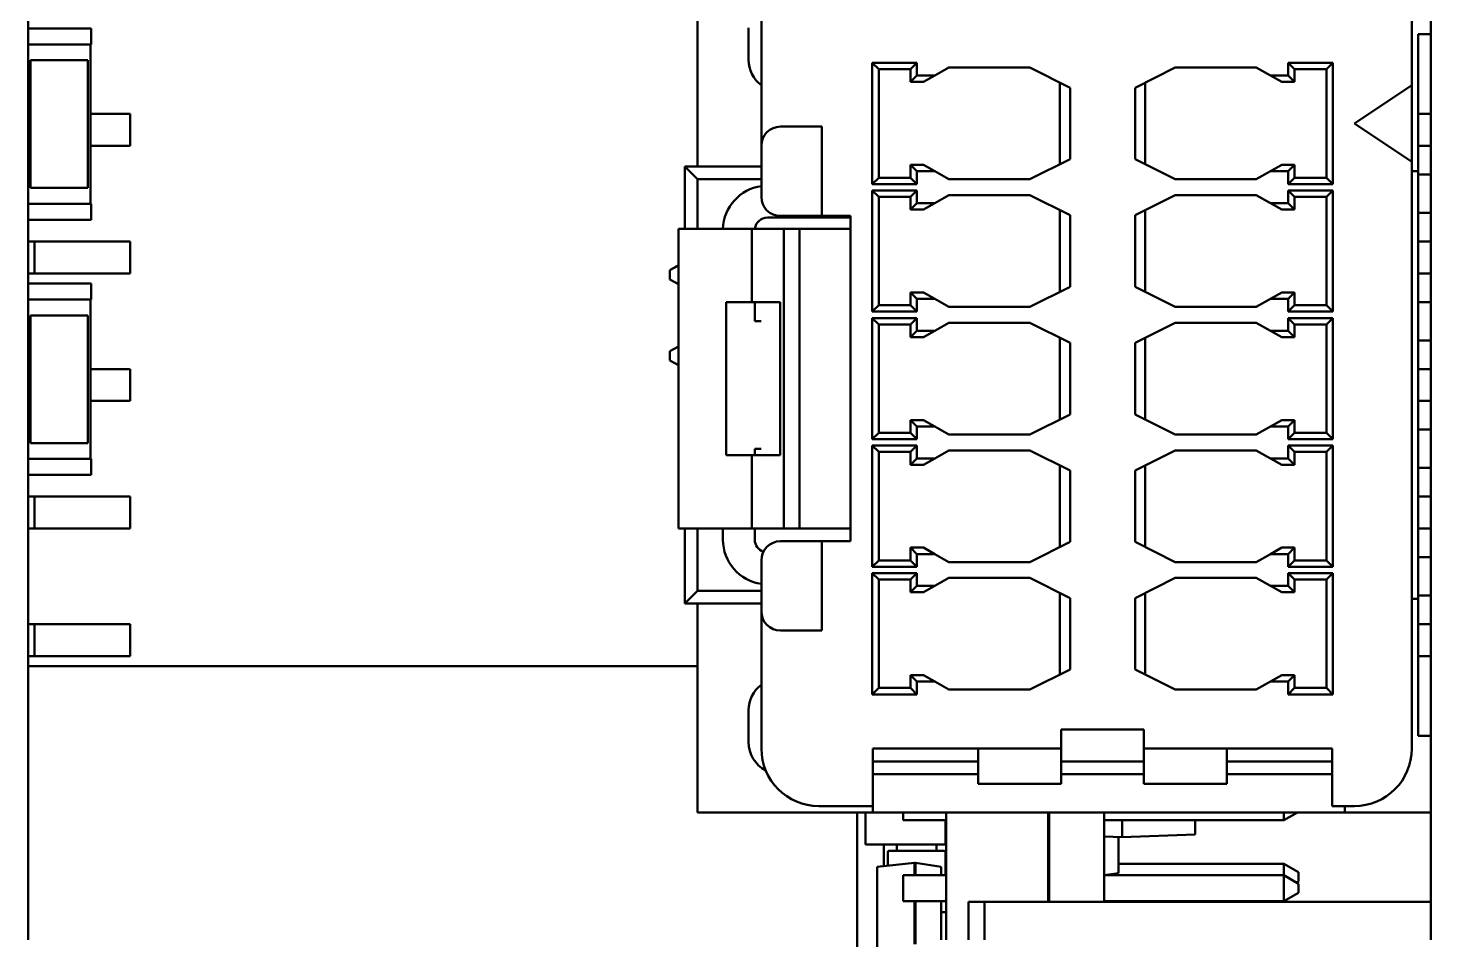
# Model space of a CAD drawing. Header units: millimetres. Extents: x 3100 to 5091, y 868 to 1900.
# Drawn here: x 3525.34 to 3547.34, y 1662.94 to 1677.23 of the extents above; entities that cross this region are included whole.
import ezdxf

# ---------------------------------------------------------------- set-up
doc = ezdxf.new("R2010")
doc.units = ezdxf.units.MM
doc.header["$LTSCALE"] = 1.8
doc.layers.add('외형선(ISO)', color=7, linetype='Continuous', lineweight=50)

msp = doc.modelspace()

# ---------------------------------------------------------------- linework, layer by layer
at = {"layer": '외형선(ISO)'}
for p, q in [((3525.34, 1690.226), (3525.34, 1662.936)), ((3535.84, 1675.061), (3535.84, 1678.336)), ((3547.34, 1677.136), (3547.34, 1678.336)), ((3536.84, 1675.386), (3536.84, 1677.536)), ((3547.04, 1677.536), (3547.04, 1676.336)), ((3526.328, 1677.226), (3525.34, 1677.226)), ((3526.328, 1676.976), (3526.328, 1677.226)), ((3536.64, 1677.236), (3536.64, 1676.736)), ((3547.34, 1677.136), (3547.14, 1677.136)), ((3547.14, 1677.136), (3547.14, 1674.986)), ((3547.34, 1674.936), (3547.34, 1677.136)), ((3525.34, 1676.976), (3526.328, 1676.976)), ((3526.32, 1674.476), (3526.32, 1676.976)), ((3526.28, 1676.726), (3525.38, 1676.726)), ((3525.38, 1676.726), (3525.38, 1675.976)), ((3526.28, 1676.726), (3526.28, 1675.976)), ((3538.58, 1676.686), (3538.58, 1674.786)), ((3539.28, 1676.686), (3538.58, 1676.686)), ((3538.58, 1676.686), (3538.68, 1676.586)), ((3539.28, 1676.686), (3539.18, 1676.586)), ((3539.28, 1676.486), (3539.28, 1676.686)), ((3545.1, 1676.686), (3545.1, 1676.486)), ((3545.8, 1676.686), (3545.1, 1676.686)), ((3545.1, 1676.686), (3545.2, 1676.586)), ((3545.8, 1676.686), (3545.7, 1676.586)), ((3545.8, 1674.786), (3545.8, 1676.686)), ((3538.68, 1676.586), (3538.68, 1674.886)), ((3539.18, 1676.586), (3538.68, 1676.586)), ((3539.18, 1676.386), (3539.18, 1676.586)), ((3539.28, 1676.486), (3539.18, 1676.386)), ((3539.558, 1676.486), (3539.28, 1676.486)), ((3539.558, 1676.486), (3539.38, 1676.386)), ((3539.78, 1676.611), (3539.558, 1676.486)), ((3539.78, 1676.611), (3541.05, 1676.611)), ((3541.05, 1676.611), (3541.68, 1676.296)), ((3542.7, 1676.296), (3543.33, 1676.611)), ((3543.33, 1676.611), (3544.6, 1676.611)), ((3544.822, 1676.486), (3544.6, 1676.611)), ((3545.1, 1676.486), (3544.822, 1676.486)), ((3544.822, 1676.486), (3545, 1676.386)), ((3545.1, 1676.486), (3545.2, 1676.386)), ((3545.7, 1676.586), (3545.2, 1676.586)), ((3545.2, 1676.586), (3545.2, 1676.386)), ((3545.7, 1674.886), (3545.7, 1676.586)), ((3539.38, 1676.386), (3539.18, 1676.386)), ((3541.52, 1676.376), (3541.52, 1675.096)), ((3541.68, 1676.296), (3541.68, 1675.176)), ((3542.7, 1675.176), (3542.7, 1676.296)), ((3542.86, 1675.096), (3542.86, 1676.376)), ((3545.2, 1676.386), (3545, 1676.386)), ((3547.04, 1676.336), (3546.14, 1675.736)), ((3547.04, 1675.136), (3547.04, 1676.336)), ((3525.38, 1675.476), (3525.38, 1675.976)), ((3526.28, 1675.476), (3526.28, 1675.976)), ((3526.32, 1675.886), (3526.94, 1675.886)), ((3526.94, 1675.386), (3526.94, 1675.886)), ((3547.14, 1675.886), (3547.34, 1675.886)), ((3537.44, 1675.686), (3537.14, 1675.686)), ((3537.44, 1675.686), (3537.79, 1675.686)), ((3537.79, 1675.386), (3537.79, 1675.686)), ((3546.14, 1675.736), (3547.04, 1675.136)), ((3525.38, 1675.476), (3525.38, 1674.726)), ((3526.28, 1675.476), (3526.28, 1674.726)), ((3526.32, 1675.386), (3526.94, 1675.386)), ((3536.84, 1674.586), (3536.84, 1675.386)), ((3537.79, 1674.586), (3537.79, 1675.386)), ((3547.14, 1675.386), (3547.34, 1675.386)), ((3539.18, 1675.086), (3539.38, 1675.086)), ((3539.18, 1674.886), (3539.18, 1675.086)), ((3539.28, 1674.986), (3539.18, 1675.086)), ((3539.558, 1674.986), (3539.38, 1675.086)), ((3541.68, 1675.176), (3541.05, 1674.861)), ((3543.33, 1674.861), (3542.7, 1675.176)), ((3544.822, 1674.986), (3545, 1675.086)), ((3545, 1675.086), (3545.2, 1675.086)), ((3545.1, 1674.986), (3545.2, 1675.086)), ((3545.2, 1675.086), (3545.2, 1674.886)), ((3547.04, 1675.136), (3547.04, 1665.936)), ((3535.84, 1674.861), (3535.64, 1675.061)), ((3535.64, 1674.086), (3535.64, 1675.061)), ((3535.64, 1675.061), (3536.84, 1675.061)), ((3535.84, 1674.861), (3536.84, 1674.861)), ((3535.84, 1674.086), (3535.84, 1674.861)), ((3538.58, 1674.786), (3538.68, 1674.886)), ((3538.68, 1674.886), (3539.18, 1674.886)), ((3539.28, 1674.786), (3539.18, 1674.886)), ((3539.28, 1674.986), (3539.558, 1674.986)), ((3539.28, 1674.786), (3539.28, 1674.986)), ((3539.558, 1674.986), (3539.78, 1674.861)), ((3541.05, 1674.861), (3539.78, 1674.861)), ((3544.6, 1674.861), (3543.33, 1674.861)), ((3544.6, 1674.861), (3544.822, 1674.986)), ((3544.822, 1674.986), (3545.1, 1674.986)), ((3545.1, 1674.986), (3545.1, 1674.786)), ((3545.1, 1674.786), (3545.2, 1674.886)), ((3545.2, 1674.886), (3545.7, 1674.886)), ((3545.8, 1674.786), (3545.7, 1674.886)), ((3547.04, 1674.986), (3547.14, 1674.986)), ((3547.14, 1668.286), (3547.14, 1674.986)), ((3547.14, 1674.936), (3547.34, 1674.936)), ((3547.34, 1674.336), (3547.34, 1674.936)), ((3526.28, 1674.726), (3525.38, 1674.726)), ((3538.58, 1674.786), (3539.28, 1674.786)), ((3538.58, 1674.686), (3538.58, 1672.786)), ((3539.28, 1674.686), (3538.58, 1674.686)), ((3538.58, 1674.686), (3538.68, 1674.586)), ((3539.28, 1674.686), (3539.18, 1674.586)), ((3539.28, 1674.486), (3539.28, 1674.686)), ((3545.1, 1674.786), (3545.8, 1674.786)), ((3545.1, 1674.686), (3545.1, 1674.486)), ((3545.8, 1674.686), (3545.1, 1674.686)), ((3545.1, 1674.686), (3545.2, 1674.586)), ((3545.8, 1674.686), (3545.7, 1674.586)), ((3545.8, 1672.786), (3545.8, 1674.686)), ((3526.328, 1674.476), (3525.34, 1674.476)), ((3526.328, 1674.226), (3526.328, 1674.476)), ((3537.79, 1674.286), (3537.79, 1674.586)), ((3538.68, 1674.586), (3538.68, 1672.886)), ((3539.18, 1674.586), (3538.68, 1674.586)), ((3539.18, 1674.386), (3539.18, 1674.586)), ((3539.28, 1674.486), (3539.18, 1674.386)), ((3539.558, 1674.486), (3539.28, 1674.486)), ((3539.558, 1674.486), (3539.38, 1674.386)), ((3539.78, 1674.611), (3539.558, 1674.486)), ((3539.78, 1674.611), (3541.05, 1674.611)), ((3541.05, 1674.611), (3541.68, 1674.296)), ((3542.7, 1674.296), (3543.33, 1674.611)), ((3543.33, 1674.611), (3544.6, 1674.611)), ((3544.822, 1674.486), (3544.6, 1674.611)), ((3545.1, 1674.486), (3544.822, 1674.486)), ((3544.822, 1674.486), (3545, 1674.386)), ((3545.1, 1674.486), (3545.2, 1674.386)), ((3545.7, 1674.586), (3545.2, 1674.586)), ((3545.2, 1674.586), (3545.2, 1674.386)), ((3545.7, 1672.886), (3545.7, 1674.586)), ((3525.34, 1674.226), (3526.328, 1674.226)), ((3536.937, 1674.261), (3537.79, 1674.261)), ((3537.14, 1674.286), (3537.44, 1674.286)), ((3537.79, 1674.286), (3537.44, 1674.286)), ((3537.79, 1674.286), (3537.79, 1674.261)), ((3537.79, 1674.286), (3538.24, 1674.286)), ((3537.79, 1674.261), (3537.84, 1674.261)), ((3537.84, 1674.286), (3537.84, 1674.261)), ((3537.94, 1674.261), (3537.84, 1674.261)), ((3537.94, 1674.286), (3537.94, 1674.261)), ((3537.94, 1674.261), (3538.24, 1674.261)), ((3538.24, 1669.186), (3538.24, 1674.286)), ((3539.38, 1674.386), (3539.18, 1674.386)), ((3541.52, 1674.376), (3541.52, 1673.096)), ((3541.68, 1674.296), (3541.68, 1673.176)), ((3542.7, 1673.176), (3542.7, 1674.296)), ((3542.86, 1673.096), (3542.86, 1674.376)), ((3545.2, 1674.386), (3545, 1674.386)), ((3547.14, 1674.336), (3547.34, 1674.336)), ((3547.34, 1672.936), (3547.34, 1674.336)), ((3536.69, 1674.086), (3535.54, 1674.086)), ((3535.54, 1674.086), (3535.54, 1669.386)), ((3537.19, 1674.086), (3536.69, 1674.086)), ((3536.69, 1674.086), (3536.69, 1672.936)), ((3537.19, 1669.386), (3537.19, 1674.086)), ((3537.44, 1674.086), (3537.19, 1674.086)), ((3537.587, 1674.086), (3537.44, 1674.086)), ((3537.44, 1674.086), (3537.44, 1669.386)), ((3538.086, 1674.086), (3537.587, 1674.086)), ((3538.24, 1674.086), (3538.086, 1674.086)), ((3525.34, 1673.886), (3525.44, 1673.886)), ((3525.44, 1673.886), (3526.94, 1673.886)), ((3525.44, 1673.386), (3525.44, 1673.886)), ((3526.94, 1673.386), (3526.94, 1673.886)), ((3547.14, 1673.886), (3547.34, 1673.886)), ((3525.34, 1673.386), (3525.44, 1673.386)), ((3525.44, 1673.386), (3526.94, 1673.386)), ((3535.407, 1673.435), (3535.54, 1673.512)), ((3535.54, 1673.512), (3535.407, 1673.435)), ((3535.407, 1673.435), (3535.54, 1673.512)), ((3535.54, 1673.512), (3535.407, 1673.435)), ((3535.407, 1673.435), (3535.54, 1673.512)), ((3535.54, 1673.512), (3535.407, 1673.435)), ((3535.407, 1673.435), (3535.54, 1673.511)), ((3535.54, 1673.511), (3535.407, 1673.435)), ((3535.407, 1673.434), (3535.54, 1673.511)), ((3535.54, 1673.511), (3535.407, 1673.434)), ((3535.407, 1673.434), (3535.407, 1673.435)), ((3535.407, 1673.435), (3535.407, 1673.435)), ((3535.407, 1673.435), (3535.407, 1673.435)), ((3535.407, 1673.435), (3535.407, 1673.435)), ((3535.407, 1673.435), (3535.407, 1673.435)), ((3535.407, 1673.435), (3535.407, 1673.435)), ((3535.407, 1673.435), (3535.407, 1673.435)), ((3535.407, 1673.435), (3535.407, 1673.435)), ((3535.407, 1673.292), (3535.407, 1673.434)), ((3535.407, 1673.434), (3535.407, 1673.434)), ((3547.14, 1673.386), (3547.34, 1673.386)), ((3526.328, 1673.226), (3525.34, 1673.226)), ((3526.328, 1672.976), (3526.328, 1673.226)), ((3535.54, 1673.215), (3535.407, 1673.292)), ((3541.68, 1673.176), (3541.05, 1672.861)), ((3543.33, 1672.861), (3542.7, 1673.176)), ((3525.34, 1672.976), (3526.328, 1672.976)), ((3526.32, 1670.476), (3526.32, 1672.976)), ((3536.69, 1672.936), (3536.29, 1672.936)), ((3536.29, 1672.936), (3536.29, 1670.536)), ((3537.136, 1672.936), (3536.69, 1672.936)), ((3536.737, 1672.936), (3536.737, 1672.636)), ((3537.136, 1670.536), (3537.136, 1672.936)), ((3538.58, 1672.786), (3538.68, 1672.886)), ((3538.68, 1672.886), (3539.18, 1672.886)), ((3539.18, 1673.086), (3539.38, 1673.086)), ((3539.18, 1672.886), (3539.18, 1673.086)), ((3539.28, 1672.986), (3539.18, 1673.086)), ((3539.28, 1672.786), (3539.18, 1672.886)), ((3539.28, 1672.986), (3539.558, 1672.986)), ((3539.28, 1672.786), (3539.28, 1672.986)), ((3539.558, 1672.986), (3539.38, 1673.086)), ((3539.558, 1672.986), (3539.78, 1672.861)), ((3544.6, 1672.861), (3544.822, 1672.986)), ((3544.822, 1672.986), (3545, 1673.086)), ((3544.822, 1672.986), (3545.1, 1672.986)), ((3545, 1673.086), (3545.2, 1673.086)), ((3545.1, 1672.986), (3545.2, 1673.086)), ((3545.1, 1672.986), (3545.1, 1672.786)), ((3545.1, 1672.786), (3545.2, 1672.886)), ((3545.2, 1673.086), (3545.2, 1672.886)), ((3545.2, 1672.886), (3545.7, 1672.886)), ((3545.8, 1672.786), (3545.7, 1672.886)), ((3547.14, 1672.936), (3547.34, 1672.936)), ((3547.34, 1672.336), (3547.34, 1672.936)), ((3526.28, 1672.726), (3525.38, 1672.726)), ((3525.38, 1672.726), (3525.38, 1671.976)), ((3526.28, 1672.726), (3526.28, 1671.976)), ((3538.58, 1672.786), (3539.28, 1672.786)), ((3538.58, 1672.686), (3538.58, 1670.786)), ((3539.28, 1672.686), (3538.58, 1672.686)), ((3538.58, 1672.686), (3538.68, 1672.586)), ((3539.28, 1672.686), (3539.18, 1672.586)), ((3539.28, 1672.486), (3539.28, 1672.686)), ((3541.05, 1672.861), (3539.78, 1672.861)), ((3544.6, 1672.861), (3543.33, 1672.861)), ((3545.1, 1672.786), (3545.8, 1672.786)), ((3545.1, 1672.686), (3545.1, 1672.486)), ((3545.8, 1672.686), (3545.1, 1672.686)), ((3545.1, 1672.686), (3545.2, 1672.586)), ((3545.8, 1672.686), (3545.7, 1672.586)), ((3545.8, 1670.786), (3545.8, 1672.686)), ((3536.837, 1672.636), (3536.737, 1672.636)), ((3538.68, 1672.586), (3538.68, 1670.886)), ((3539.18, 1672.586), (3538.68, 1672.586)), ((3539.18, 1672.386), (3539.18, 1672.586)), ((3539.28, 1672.486), (3539.18, 1672.386)), ((3539.558, 1672.486), (3539.28, 1672.486)), ((3539.558, 1672.486), (3539.38, 1672.386)), ((3539.78, 1672.611), (3539.558, 1672.486)), ((3539.78, 1672.611), (3541.05, 1672.611)), ((3541.05, 1672.611), (3541.68, 1672.296)), ((3542.7, 1672.296), (3543.33, 1672.611)), ((3543.33, 1672.611), (3544.6, 1672.611)), ((3544.822, 1672.486), (3544.6, 1672.611)), ((3545.1, 1672.486), (3544.822, 1672.486)), ((3544.822, 1672.486), (3545, 1672.386)), ((3545.1, 1672.486), (3545.2, 1672.386)), ((3545.7, 1672.586), (3545.2, 1672.586)), ((3545.2, 1672.586), (3545.2, 1672.386)), ((3545.7, 1670.886), (3545.7, 1672.586)), ((3535.407, 1672.165), (3535.54, 1672.242)), ((3535.54, 1672.242), (3535.407, 1672.165)), ((3535.407, 1672.165), (3535.54, 1672.242)), ((3535.54, 1672.242), (3535.407, 1672.165)), ((3535.407, 1672.165), (3535.54, 1672.242)), ((3535.54, 1672.242), (3535.407, 1672.165)), ((3535.407, 1672.165), (3535.54, 1672.241)), ((3535.54, 1672.241), (3535.407, 1672.165)), ((3535.407, 1672.164), (3535.54, 1672.241)), ((3535.54, 1672.241), (3535.407, 1672.164)), ((3539.38, 1672.386), (3539.18, 1672.386)), ((3541.52, 1672.376), (3541.52, 1671.096)), ((3541.68, 1672.296), (3541.68, 1671.176)), ((3542.7, 1671.176), (3542.7, 1672.296)), ((3542.86, 1671.096), (3542.86, 1672.376)), ((3545.2, 1672.386), (3545, 1672.386)), ((3547.14, 1672.336), (3547.34, 1672.336)), ((3547.34, 1670.936), (3547.34, 1672.336)), ((3535.407, 1672.164), (3535.407, 1672.165)), ((3535.407, 1672.165), (3535.407, 1672.165)), ((3535.407, 1672.165), (3535.407, 1672.165)), ((3535.407, 1672.165), (3535.407, 1672.165)), ((3535.407, 1672.165), (3535.407, 1672.165)), ((3535.407, 1672.165), (3535.407, 1672.165)), ((3535.407, 1672.165), (3535.407, 1672.165)), ((3535.407, 1672.165), (3535.407, 1672.165)), ((3535.407, 1672.022), (3535.407, 1672.164)), ((3535.407, 1672.164), (3535.407, 1672.164)), ((3535.54, 1671.945), (3535.407, 1672.022)), ((3525.38, 1671.476), (3525.38, 1671.976)), ((3526.28, 1671.476), (3526.28, 1671.976)), ((3526.94, 1671.886), (3526.32, 1671.886)), ((3526.94, 1671.886), (3526.94, 1671.386)), ((3547.34, 1671.886), (3547.14, 1671.886)), ((3525.38, 1671.476), (3525.38, 1670.726)), ((3526.28, 1671.476), (3526.28, 1670.726)), ((3526.94, 1671.386), (3526.32, 1671.386)), ((3547.34, 1671.386), (3547.14, 1671.386)), ((3541.68, 1671.176), (3541.05, 1670.861)), ((3543.33, 1670.861), (3542.7, 1671.176)), ((3539.18, 1671.086), (3539.38, 1671.086)), ((3539.18, 1670.886), (3539.18, 1671.086)), ((3539.28, 1670.986), (3539.18, 1671.086)), ((3539.28, 1670.986), (3539.558, 1670.986)), ((3539.28, 1670.786), (3539.28, 1670.986)), ((3539.558, 1670.986), (3539.38, 1671.086)), ((3539.558, 1670.986), (3539.78, 1670.861)), ((3544.6, 1670.861), (3544.822, 1670.986)), ((3544.822, 1670.986), (3545, 1671.086)), ((3544.822, 1670.986), (3545.1, 1670.986)), ((3545, 1671.086), (3545.2, 1671.086)), ((3545.1, 1670.986), (3545.2, 1671.086)), ((3545.1, 1670.986), (3545.1, 1670.786)), ((3545.2, 1671.086), (3545.2, 1670.886)), ((3547.14, 1670.936), (3547.34, 1670.936)), ((3547.34, 1670.336), (3547.34, 1670.936)), ((3526.28, 1670.726), (3525.38, 1670.726)), ((3538.58, 1670.786), (3538.68, 1670.886)), ((3538.58, 1670.786), (3539.28, 1670.786)), ((3538.58, 1670.686), (3538.58, 1668.786)), ((3539.28, 1670.686), (3538.58, 1670.686)), ((3538.58, 1670.686), (3538.68, 1670.586)), ((3538.68, 1670.886), (3539.18, 1670.886)), ((3539.28, 1670.786), (3539.18, 1670.886)), ((3539.28, 1670.686), (3539.18, 1670.586)), ((3539.28, 1670.486), (3539.28, 1670.686)), ((3541.05, 1670.861), (3539.78, 1670.861)), ((3544.6, 1670.861), (3543.33, 1670.861)), ((3545.1, 1670.786), (3545.2, 1670.886)), ((3545.1, 1670.786), (3545.8, 1670.786)), ((3545.1, 1670.686), (3545.1, 1670.486)), ((3545.8, 1670.686), (3545.1, 1670.686)), ((3545.1, 1670.686), (3545.2, 1670.586)), ((3545.2, 1670.886), (3545.7, 1670.886)), ((3545.8, 1670.786), (3545.7, 1670.886)), ((3545.8, 1670.686), (3545.7, 1670.586)), ((3545.8, 1668.786), (3545.8, 1670.686)), ((3526.328, 1670.476), (3525.34, 1670.476)), ((3526.328, 1670.226), (3526.328, 1670.476)), ((3536.69, 1670.536), (3536.29, 1670.536)), ((3537.136, 1670.536), (3536.69, 1670.536)), ((3536.69, 1670.536), (3536.69, 1669.386)), ((3536.737, 1670.636), (3536.737, 1670.536)), ((3536.737, 1670.636), (3536.837, 1670.636)), ((3538.68, 1670.586), (3538.68, 1668.886)), ((3539.18, 1670.586), (3538.68, 1670.586)), ((3539.18, 1670.386), (3539.18, 1670.586)), ((3539.28, 1670.486), (3539.18, 1670.386)), ((3539.558, 1670.486), (3539.28, 1670.486)), ((3539.558, 1670.486), (3539.38, 1670.386)), ((3539.78, 1670.611), (3539.558, 1670.486)), ((3539.78, 1670.611), (3541.05, 1670.611)), ((3541.05, 1670.611), (3541.68, 1670.296)), ((3542.7, 1670.296), (3543.33, 1670.611)), ((3543.33, 1670.611), (3544.6, 1670.611)), ((3544.822, 1670.486), (3544.6, 1670.611)), ((3545.1, 1670.486), (3544.822, 1670.486)), ((3544.822, 1670.486), (3545, 1670.386)), ((3545.1, 1670.486), (3545.2, 1670.386)), ((3545.7, 1670.586), (3545.2, 1670.586)), ((3545.2, 1670.586), (3545.2, 1670.386)), ((3545.7, 1668.886), (3545.7, 1670.586)), ((3539.38, 1670.386), (3539.18, 1670.386)), ((3541.52, 1670.376), (3541.52, 1669.096)), ((3541.68, 1670.296), (3541.68, 1669.176)), ((3542.7, 1669.176), (3542.7, 1670.296)), ((3542.86, 1669.096), (3542.86, 1670.376)), ((3545.2, 1670.386), (3545, 1670.386)), ((3547.14, 1670.336), (3547.34, 1670.336)), ((3547.34, 1668.936), (3547.34, 1670.336)), ((3525.34, 1670.226), (3526.328, 1670.226)), ((3525.34, 1669.886), (3525.44, 1669.886)), ((3525.44, 1669.886), (3526.94, 1669.886)), ((3525.44, 1669.386), (3525.44, 1669.886)), ((3526.94, 1669.386), (3526.94, 1669.886)), ((3547.14, 1669.886), (3547.34, 1669.886)), ((3525.34, 1669.386), (3525.44, 1669.386)), ((3525.44, 1669.386), (3526.94, 1669.386)), ((3536.69, 1669.386), (3535.54, 1669.386)), ((3535.64, 1668.211), (3535.64, 1669.386)), ((3535.84, 1668.411), (3535.84, 1669.386)), ((3536.237, 1669.211), (3536.237, 1669.386)), ((3537.19, 1669.386), (3536.69, 1669.386)), ((3536.737, 1669.386), (3536.737, 1669.211)), ((3537.44, 1669.386), (3537.19, 1669.386)), ((3537.587, 1669.386), (3537.44, 1669.386)), ((3538.086, 1669.386), (3537.587, 1669.386)), ((3538.24, 1669.386), (3538.086, 1669.386)), ((3547.14, 1669.386), (3547.34, 1669.386)), ((3537.44, 1669.186), (3537.14, 1669.186)), ((3537.44, 1669.186), (3537.79, 1669.186)), ((3537.79, 1669.186), (3538.24, 1669.186)), ((3537.79, 1668.886), (3537.79, 1669.186)), ((3541.68, 1669.176), (3541.05, 1668.861)), ((3543.33, 1668.861), (3542.7, 1669.176)), ((3539.18, 1669.086), (3539.38, 1669.086)), ((3539.18, 1668.886), (3539.18, 1669.086)), ((3539.28, 1668.986), (3539.18, 1669.086)), ((3539.28, 1668.986), (3539.558, 1668.986)), ((3539.28, 1668.786), (3539.28, 1668.986)), ((3539.558, 1668.986), (3539.38, 1669.086)), ((3539.558, 1668.986), (3539.78, 1668.861)), ((3544.6, 1668.861), (3544.822, 1668.986)), ((3544.822, 1668.986), (3545, 1669.086)), ((3544.822, 1668.986), (3545.1, 1668.986)), ((3545, 1669.086), (3545.2, 1669.086)), ((3545.1, 1668.986), (3545.2, 1669.086)), ((3545.1, 1668.986), (3545.1, 1668.786)), ((3545.2, 1669.086), (3545.2, 1668.886)), ((3547.14, 1668.936), (3547.34, 1668.936)), ((3547.34, 1668.336), (3547.34, 1668.936)), ((3536.84, 1668.886), (3536.84, 1668.086)), ((3537.79, 1668.886), (3537.79, 1668.086)), ((3538.58, 1668.786), (3538.68, 1668.886)), ((3538.58, 1668.786), (3539.28, 1668.786)), ((3538.68, 1668.886), (3539.18, 1668.886)), ((3539.28, 1668.786), (3539.18, 1668.886)), ((3541.05, 1668.861), (3539.78, 1668.861)), ((3544.6, 1668.861), (3543.33, 1668.861)), ((3545.1, 1668.786), (3545.2, 1668.886)), ((3545.1, 1668.786), (3545.8, 1668.786)), ((3545.2, 1668.886), (3545.7, 1668.886)), ((3545.8, 1668.786), (3545.7, 1668.886)), ((3538.58, 1668.686), (3538.58, 1666.786)), ((3539.28, 1668.686), (3538.58, 1668.686)), ((3538.58, 1668.686), (3538.68, 1668.586)), ((3538.68, 1668.586), (3538.68, 1666.886)), ((3539.18, 1668.586), (3538.68, 1668.586)), ((3539.28, 1668.686), (3539.18, 1668.586)), ((3539.18, 1668.386), (3539.18, 1668.586)), ((3539.28, 1668.486), (3539.18, 1668.386)), ((3539.28, 1668.486), (3539.28, 1668.686)), ((3539.558, 1668.486), (3539.28, 1668.486)), ((3539.558, 1668.486), (3539.38, 1668.386)), ((3539.78, 1668.611), (3539.558, 1668.486)), ((3539.78, 1668.611), (3541.05, 1668.611)), ((3541.05, 1668.611), (3541.68, 1668.296)), ((3542.7, 1668.296), (3543.33, 1668.611)), ((3543.33, 1668.611), (3544.6, 1668.611)), ((3544.822, 1668.486), (3544.6, 1668.611)), ((3545.1, 1668.486), (3544.822, 1668.486)), ((3544.822, 1668.486), (3545, 1668.386)), ((3545.1, 1668.686), (3545.1, 1668.486)), ((3545.8, 1668.686), (3545.1, 1668.686)), ((3545.1, 1668.686), (3545.2, 1668.586)), ((3545.1, 1668.486), (3545.2, 1668.386)), ((3545.7, 1668.586), (3545.2, 1668.586)), ((3545.2, 1668.586), (3545.2, 1668.386)), ((3545.8, 1668.686), (3545.7, 1668.586)), ((3545.7, 1666.886), (3545.7, 1668.586)), ((3545.8, 1666.786), (3545.8, 1668.686)), ((3535.64, 1668.211), (3535.84, 1668.411)), ((3535.84, 1668.411), (3536.84, 1668.411)), ((3539.38, 1668.386), (3539.18, 1668.386)), ((3541.52, 1668.376), (3541.52, 1667.096)), ((3541.68, 1668.296), (3541.68, 1667.176)), ((3542.7, 1667.176), (3542.7, 1668.296)), ((3542.86, 1667.096), (3542.86, 1668.376)), ((3545.2, 1668.386), (3545, 1668.386)), ((3547.04, 1668.286), (3547.14, 1668.286)), ((3547.14, 1668.336), (3547.34, 1668.336)), ((3547.14, 1668.286), (3547.14, 1666.136)), ((3547.34, 1666.136), (3547.34, 1668.336)), ((3535.64, 1668.211), (3536.84, 1668.211)), ((3535.84, 1664.936), (3535.84, 1668.211)), ((3536.84, 1665.936), (3536.84, 1668.086)), ((3537.79, 1667.786), (3537.79, 1668.086)), ((3525.34, 1667.886), (3525.44, 1667.886)), ((3525.44, 1667.886), (3526.94, 1667.886)), ((3525.44, 1667.386), (3525.44, 1667.886)), ((3526.94, 1667.386), (3526.94, 1667.886)), ((3547.14, 1667.886), (3547.34, 1667.886)), ((3537.14, 1667.786), (3537.44, 1667.786)), ((3537.79, 1667.786), (3537.44, 1667.786)), ((3525.34, 1667.386), (3525.44, 1667.386)), ((3525.44, 1667.386), (3526.94, 1667.386)), ((3547.14, 1667.386), (3547.34, 1667.386)), ((3535.84, 1667.226), (3525.34, 1667.226)), ((3541.68, 1667.176), (3541.05, 1666.861)), ((3543.33, 1666.861), (3542.7, 1667.176)), ((3539.18, 1667.086), (3539.38, 1667.086)), ((3539.28, 1666.986), (3539.18, 1667.086)), ((3539.18, 1666.886), (3539.18, 1667.086)), ((3539.28, 1666.986), (3539.558, 1666.986)), ((3539.28, 1666.786), (3539.28, 1666.986)), ((3539.558, 1666.986), (3539.38, 1667.086)), ((3539.558, 1666.986), (3539.78, 1666.861)), ((3544.6, 1666.861), (3544.822, 1666.986)), ((3544.822, 1666.986), (3545, 1667.086)), ((3544.822, 1666.986), (3545.1, 1666.986)), ((3545, 1667.086), (3545.2, 1667.086)), ((3545.1, 1666.986), (3545.2, 1667.086)), ((3545.1, 1666.986), (3545.1, 1666.786)), ((3545.2, 1667.086), (3545.2, 1666.886)), ((3538.58, 1666.786), (3538.68, 1666.886)), ((3538.58, 1666.786), (3539.28, 1666.786)), ((3538.68, 1666.886), (3539.18, 1666.886)), ((3539.28, 1666.786), (3539.18, 1666.886)), ((3541.05, 1666.861), (3539.78, 1666.861)), ((3544.6, 1666.861), (3543.33, 1666.861)), ((3545.1, 1666.786), (3545.2, 1666.886)), ((3545.1, 1666.786), (3545.8, 1666.786)), ((3545.2, 1666.886), (3545.7, 1666.886)), ((3545.8, 1666.786), (3545.7, 1666.886)), ((3536.64, 1666.536), (3536.64, 1666.036)), ((3542.84, 1666.236), (3541.54, 1666.236)), ((3541.54, 1666.236), (3541.54, 1665.936)), ((3542.84, 1665.936), (3542.84, 1666.236)), ((3547.34, 1666.136), (3547.14, 1666.136)), ((3547.34, 1664.936), (3547.34, 1666.136)), ((3541.54, 1665.936), (3538.59, 1665.936)), ((3538.59, 1665.036), (3538.59, 1665.936)), ((3540.24, 1665.386), (3540.24, 1665.936)), ((3541.54, 1665.936), (3541.54, 1665.386)), ((3545.79, 1665.936), (3542.84, 1665.936)), ((3542.84, 1665.386), (3542.84, 1665.936)), ((3544.14, 1665.936), (3544.14, 1665.386)), ((3545.79, 1665.036), (3545.79, 1665.936)), ((3539.39, 1665.736), (3538.59, 1665.736)), ((3539.39, 1665.736), (3540.24, 1665.736)), ((3541.54, 1665.736), (3542.84, 1665.736)), ((3544.14, 1665.736), (3545.19, 1665.736)), ((3545.79, 1665.736), (3545.19, 1665.736)), ((3539.39, 1665.536), (3538.59, 1665.536)), ((3539.39, 1665.536), (3540.24, 1665.536)), ((3541.54, 1665.536), (3542.84, 1665.536)), ((3544.14, 1665.536), (3545.19, 1665.536)), ((3545.79, 1665.536), (3545.19, 1665.536)), ((3541.54, 1665.386), (3540.24, 1665.386)), ((3544.14, 1665.386), (3542.84, 1665.386)), ((3538.59, 1665.036), (3537.74, 1665.036)), ((3538.59, 1664.936), (3538.59, 1665.036)), ((3546.14, 1665.036), (3545.79, 1665.036)), ((3545.99, 1664.936), (3545.99, 1665.036)), ((3535.84, 1664.936), (3538.59, 1664.936)), ((3538.34, 1664.936), (3538.34, 1644.926)), ((3538.475, 1664.936), (3538.475, 1664.437)), ((3538.59, 1664.936), (3539.39, 1664.936)), ((3539.066, 1664.936), (3539.066, 1664.814)), ((3539.737, 1664.814), (3539.066, 1664.814)), ((3539.39, 1664.936), (3545.19, 1664.936)), ((3539.725, 1664.437), (3539.725, 1664.814)), ((3539.737, 1662.936), (3539.737, 1664.936)), ((3541.34, 1663.536), (3541.34, 1664.936)), ((3541.352, 1664.814), (3541.34, 1664.814)), ((3541.352, 1664.936), (3541.352, 1663.536)), ((3542.216, 1664.936), (3542.216, 1663.536)), ((3545.035, 1664.814), (3542.216, 1664.814)), ((3542.498, 1664.814), (3542.498, 1664.55)), ((3543.641, 1664.814), (3543.641, 1664.59)), ((3545.035, 1664.936), (3545.035, 1664.814)), ((3545.248, 1664.936), (3545.035, 1664.814)), ((3545.19, 1664.936), (3545.99, 1664.936)), ((3545.99, 1664.936), (3547.34, 1664.936)), ((3547.34, 1663.536), (3547.34, 1664.936)), ((3542.216, 1664.56), (3542.498, 1664.55)), ((3542.44, 1664.552), (3542.44, 1663.981)), ((3543.641, 1664.59), (3542.498, 1664.55)), ((3539.72, 1664.432), (3538.48, 1664.432)), ((3538.762, 1664.432), (3538.762, 1664.093)), ((3538.825, 1664.316), (3538.825, 1664.316)), ((3538.825, 1664.1), (3538.825, 1664.316)), ((3539.709, 1664.332), (3538.841, 1664.332)), ((3538.841, 1664.332), (3539.709, 1664.332)), ((3538.841, 1664.332), (3538.841, 1664.332)), ((3539.709, 1664.332), (3538.841, 1664.332)), ((3538.841, 1664.332), (3538.841, 1664.332)), ((3538.962, 1664.432), (3538.962, 1664.332)), ((3539.587, 1664.432), (3539.587, 1664.332)), ((3539.588, 1664.332), (3539.588, 1664.432)), ((3539.709, 1664.332), (3539.709, 1664.332)), ((3539.709, 1664.332), (3539.709, 1664.332)), ((3539.725, 1664.316), (3539.725, 1664.316)), ((3539.725, 1664.316), (3539.725, 1663.95)), ((3538.657, 1664.081), (3539.241, 1664.146)), ((3539.241, 1664.145), (3538.657, 1664.081)), ((3538.657, 1661.21), (3538.657, 1664.081)), ((3538.657, 1664.081), (3538.657, 1664.081)), ((3539.241, 1664.146), (3539.255, 1664.146)), ((3539.241, 1664.145), (3539.241, 1664.146)), ((3539.255, 1664.145), (3539.241, 1664.145)), ((3539.241, 1664.145), (3539.241, 1663.95)), ((3539.255, 1664.146), (3539.657, 1664.084)), ((3539.255, 1664.145), (3539.255, 1664.146)), ((3539.255, 1664.145), (3539.255, 1663.95)), ((3539.657, 1664.083), (3539.255, 1664.145)), ((3539.657, 1664.084), (3539.657, 1664.083)), ((3539.657, 1664.083), (3539.657, 1663.95)), ((3539.737, 1664.13), (3539.725, 1664.13)), ((3539.725, 1664.13), (3539.737, 1664.13)), ((3539.737, 1664.13), (3539.725, 1664.13)), ((3539.725, 1664.129), (3539.737, 1664.129)), ((3541.352, 1664.13), (3541.34, 1664.13)), ((3541.34, 1664.13), (3541.352, 1664.13)), ((3541.352, 1664.13), (3541.34, 1664.13)), ((3541.34, 1664.129), (3541.352, 1664.129)), ((3545.035, 1664.13), (3542.44, 1664.13)), ((3542.44, 1664.13), (3545.035, 1664.13)), ((3545.035, 1664.13), (3542.44, 1664.13)), ((3542.44, 1664.129), (3545.035, 1664.129)), ((3545.035, 1664.13), (3545.035, 1664.13)), ((3545.035, 1664.129), (3545.035, 1664.13)), ((3545.264, 1663.998), (3545.035, 1664.13)), ((3545.035, 1664.13), (3545.035, 1664.13)), ((3545.264, 1663.998), (3545.035, 1664.13)), ((3545.035, 1664.13), (3545.264, 1663.998)), ((3545.035, 1664.129), (3545.035, 1663.95)), ((3545.035, 1664.129), (3545.264, 1663.998)), ((3539.737, 1663.95), (3539.066, 1663.95)), ((3539.066, 1663.95), (3539.737, 1663.95)), ((3539.066, 1663.95), (3539.066, 1663.544)), ((3539.066, 1663.95), (3539.066, 1663.95)), ((3539.066, 1663.95), (3539.737, 1663.95)), ((3539.737, 1663.95), (3539.066, 1663.95)), ((3539.066, 1663.95), (3539.066, 1663.95)), ((3539.066, 1663.95), (3539.066, 1663.95)), ((3541.352, 1663.95), (3541.34, 1663.95)), ((3541.34, 1663.95), (3541.352, 1663.95)), ((3541.34, 1663.95), (3541.352, 1663.95)), ((3541.352, 1663.95), (3541.34, 1663.95)), ((3542.216, 1663.95), (3545.035, 1663.95)), ((3545.035, 1663.95), (3542.216, 1663.95)), ((3542.216, 1663.95), (3545.035, 1663.95)), ((3545.035, 1663.95), (3542.216, 1663.95)), ((3542.44, 1663.981), (3542.218, 1663.95)), ((3545.035, 1663.95), (3545.035, 1663.544)), ((3545.035, 1663.95), (3545.035, 1663.95)), ((3545.035, 1663.95), (3545.264, 1663.818)), ((3545.035, 1663.95), (3545.035, 1663.95)), ((3545.035, 1663.95), (3545.264, 1663.818)), ((3545.264, 1663.818), (3545.035, 1663.95)), ((3545.035, 1663.95), (3545.035, 1663.95)), ((3545.264, 1663.818), (3545.035, 1663.95)), ((3545.264, 1663.998), (3545.264, 1663.998)), ((3545.264, 1663.998), (3545.264, 1663.998)), ((3545.264, 1663.998), (3545.264, 1663.998)), ((3545.264, 1663.998), (3545.264, 1663.855)), ((3545.264, 1663.676), (3545.035, 1663.544)), ((3545.264, 1663.855), (3545.232, 1663.837)), ((3545.264, 1663.818), (3545.264, 1663.818)), ((3545.264, 1663.818), (3545.264, 1663.818)), ((3545.264, 1663.818), (3545.264, 1663.818)), ((3545.264, 1663.818), (3545.264, 1663.676)), ((3539.737, 1663.544), (3539.066, 1663.544)), ((3539.241, 1663.544), (3539.241, 1662.87)), ((3539.255, 1663.544), (3539.255, 1662.87)), ((3539.657, 1663.544), (3539.657, 1662.936)), ((3540.09, 1663.536), (3540.34, 1663.536)), ((3540.09, 1662.936), (3540.09, 1663.536)), ((3540.34, 1662.936), (3540.34, 1663.536)), ((3540.34, 1663.536), (3540.44, 1663.536)), ((3547.34, 1663.536), (3540.44, 1663.536)), ((3541.352, 1663.544), (3541.34, 1663.544)), ((3541.352, 1663.544), (3541.351, 1663.536)), ((3545.035, 1663.544), (3542.216, 1663.544)), ((3547.34, 1663.536), (3547.34, 1662.936))]:
    msp.add_line(p, q, dxfattribs=at)
for centre, radius, start, end in [((3537.14, 1676.736), 0.5, 180, 233.1301), ((3537.14, 1675.386), 0.3, 90, 180), ((3536.937, 1674.061), 0.7, 97.965, 177.9533), ((3537.14, 1674.586), 0.3, 180, 270), ((3536.937, 1674.061), 0.2, 90, 172.8192), ((3536.937, 1669.211), 0.7, 180, 262.035), ((3536.937, 1669.211), 0.2, 180, 251.1699), ((3537.14, 1668.886), 0.3, 90, 180), ((3537.14, 1668.086), 0.3, 180, 270), ((3537.14, 1666.536), 0.5, 126.8699, 180), ((3537.14, 1666.036), 0.5, 180, 242.3363), ((3537.74, 1665.936), 0.9, 180, 270), ((3546.14, 1665.936), 0.9, 270, 0), ((3538.841, 1664.316), 0.016, 90, 180), ((3538.841, 1664.316), 0.016, 90, 180), ((3539.709, 1664.316), 0.016, 0, 90), ((3539.709, 1664.316), 0.016, 0, 90)]:
    msp.add_arc(centre, radius, start, end, dxfattribs=at)
for points, knots in [([(3538.475, 1664.437), (3538.475, 1664.437), (3538.475, 1664.437), (3538.475, 1664.436), (3538.475, 1664.434), (3538.477, 1664.432), (3538.48, 1664.432)], [-0.0000046349, -0.0000046349, -0.0000046349, -0.0000046349, 0.0000103556, 0.0000103556, 0.0000103556, 0.0009547571, 0.0009547571, 0.0009547571, 0.0009547571]), ([(3539.72, 1664.432), (3539.722, 1664.432), (3539.723, 1664.432), (3539.724, 1664.433), (3539.724, 1664.434), (3539.725, 1664.434), (3539.725, 1664.435), (3539.725, 1664.435), (3539.725, 1664.435), (3539.725, 1664.436), (3539.725, 1664.436), (3539.725, 1664.436), (3539.725, 1664.436), (3539.725, 1664.436), (3539.725, 1664.436), (3539.725, 1664.436), (3539.725, 1664.436), (3539.725, 1664.436), (3539.725, 1664.436), (3539.725, 1664.437), (3539.725, 1664.437), (3539.725, 1664.437)], [0.000000157, 0.000000157, 0.000000157, 0.000000157, 0.0004739493, 0.0004739493, 0.0004739493, 0.0007108454, 0.0007108454, 0.0007108454, 0.0008292935, 0.0008292935, 0.0008292935, 0.0008885175, 0.0008885175, 0.0008885175, 0.0009181295, 0.0009181295, 0.0009181295, 0.0009329355, 0.0009329355, 0.0009329355, 0.0009477415, 0.0009477415, 0.0009477415, 0.0009477415])]:
    msp.add_open_spline(points, degree=3, knots=knots, dxfattribs=at)
msp.add_open_spline([(3539.657, 1663.371), (3539.703, 1663.371), (3539.736, 1663.371), (3539.737, 1663.371)], degree=3, dxfattribs=at)

doc.saveas('drawing.dxf')
